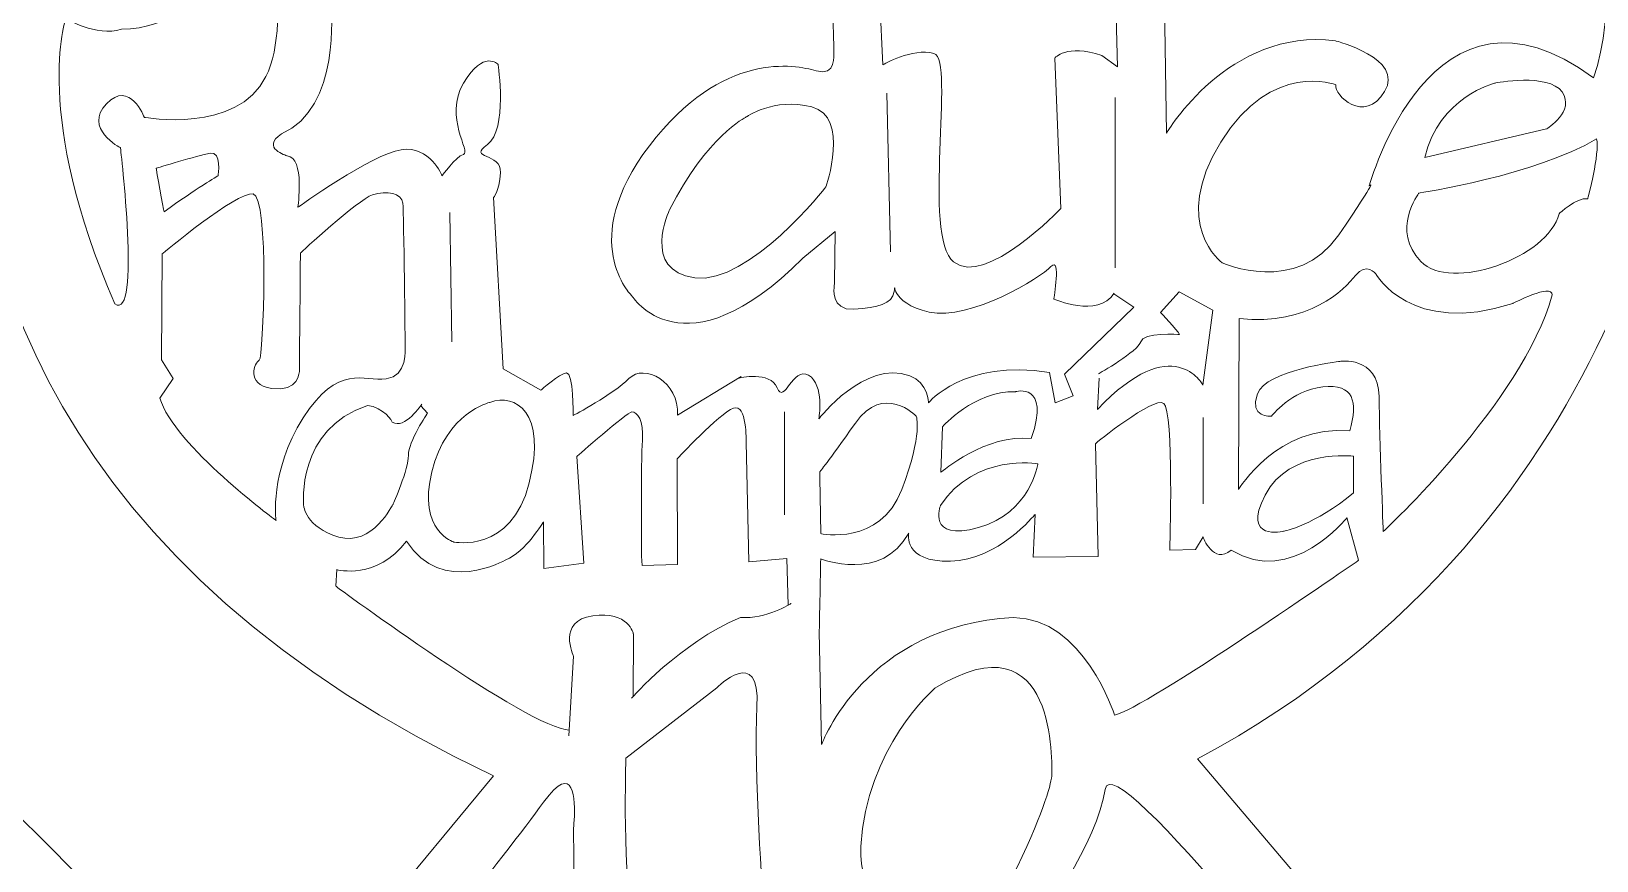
# Model space of a CAD drawing. Header units: centimetres. Extents: x -8.6 to 8, y -12.6 to 6.8.
# Drawn here: x -3.08 to 2.45, y -0.45 to 2.48 of the extents above; entities that cross this region are included whole.
import ezdxf

# ---------------------------------------------------------------- set-up
doc = ezdxf.new("R2010")
doc.units = ezdxf.units.CM
doc.header["$MEASUREMENT"] = 0
doc.layers.add('Capa 1', color=7, linetype='Continuous')

msp = doc.modelspace()

# ---------------------------------------------------------------- linework, layer by layer
at = {"layer": 'Capa 1', "color": 240, "lineweight": 20}
for points, knots in [([(0.3399, 5.57561), (0.27292, 5.51194), (0.41349, 5.50699), (0.41349, 5.50699), (0.41349, 5.50699), (0.41349, 5.50699), (1.74964, 5.21924), (2.31188, 4.22705), (2.31188, 4.22705), (2.87412, 3.23486), (2.76167, 2.36834), (2.76167, 2.36834), (2.76167, 2.36834), (2.76167, 2.36834), (2.62939, 0.76099), (1.04189, -0.08567)], [0, 0, 0, 0, 0.2, 0.2, 0.2, 0.2, 0.4, 0.4, 0.4, 0.4, 0.6, 0.6, 0.6, 0.6, 1, 1, 1, 1]), ([(-2.21624, 3.68876), (-2.21624, 3.68876), (-2.21293, 3.64246), (-2.21293, 3.64246), (-2.21293, 3.64246), (-2.21293, 3.64246), (-2.16166, 3.64246), (-2.14017, 3.53332), (-2.14017, 3.53332), (-2.11868, 3.42418), (-2.01946, 2.57089), (-2.01946, 2.57089), (-2.01946, 2.57089), (-2.01946, 2.57089), (-1.98308, 2.2104), (-2.19475, 2.1211)], [0, 0, 0, 0, 0.2, 0.2, 0.2, 0.2, 0.4, 0.4, 0.4, 0.4, 0.6, 0.6, 0.6, 0.6, 1, 1, 1, 1]), ([(2.44111, 2.31853), (2.60647, 2.77494), (2.27243, 3.65635), (2.27243, 3.65635), (2.27243, 3.65635), (2.27243, 3.65635), (2.22282, 3.59682), (2.22282, 3.59682), (2.22282, 3.59682), (2.22282, 3.59682), (2.26582, 3.23963), (2.26582, 3.23963), (2.26582, 3.23963), (2.26582, 3.23963), (2.30551, 3.18671), (2.30551, 3.18671), (2.30551, 3.18671), (2.30551, 3.18671), (2.33858, 3.05773), (2.20794, 3.06434), (2.20794, 3.06434), (2.0773, 3.07095), (2.09218, 3.1338), (2.09218, 3.1338), (2.09218, 3.1338), (2.09218, 3.1338), (2.08722, 3.32066), (2.08722, 3.32066), (2.08722, 3.32066), (2.08722, 3.32066), (1.79288, 2.84109), (1.42908, 2.98661)], [0, 0, 0, 0, 0.1111111, 0.1111111, 0.1111111, 0.1111111, 0.2222222, 0.2222222, 0.2222222, 0.2222222, 0.3333333, 0.3333333, 0.3333333, 0.3333333, 0.4444444, 0.4444444, 0.4444444, 0.4444444, 0.5555556, 0.5555556, 0.5555556, 0.5555556, 0.6666667, 0.6666667, 0.6666667, 0.6666667, 0.7777778, 0.7777778, 0.7777778, 0.7777778, 1, 1, 1, 1]), ([(-0.35536, 3.04776), (-0.35536, 3.04776), (-0.31732, 2.97501), (-0.3289, 2.86421), (-0.3289, 2.86421), (-0.34048, 2.75341), (-0.27433, 2.87579), (-0.25945, 2.74515), (-0.25945, 2.74515), (-0.24457, 2.61451), (-0.24291, 2.40449), (-0.24291, 2.40449), (-0.24291, 2.40449), (-0.24291, 2.40449), (-0.23299, 2.32181), (-0.30575, 2.34331), (-0.30575, 2.34331), (-0.37851, 2.36481), (-0.63648, 2.41608), (-0.89445, 2.07873), (-0.89445, 2.07873), (-1.15242, 1.74138), (-0.95729, 1.54956), (-0.95729, 1.54956), (-0.95729, 1.54956), (-0.95729, 1.54956), (-0.77539, 1.25852), (-0.35205, 1.68185)], [0, 0, 0, 0, 0.125, 0.125, 0.125, 0.125, 0.25, 0.25, 0.25, 0.25, 0.375, 0.375, 0.375, 0.375, 0.5, 0.5, 0.5, 0.5, 0.625, 0.625, 0.625, 0.625, 0.75, 0.75, 0.75, 0.75, 1, 1, 1, 1]), ([(-2.7636, 2.07148), (-2.7636, 2.07148), (-2.89589, 2.14093), (-2.81321, 2.22692), (-2.81321, 2.22692), (-2.73053, 2.31291), (-2.67926, 2.17897), (-2.67926, 2.17897), (-2.67926, 2.17897), (-2.67926, 2.17897), (-2.3502, 2.11943), (-2.24932, 2.32283), (-2.24932, 2.32283), (-2.14844, 2.52623), (-2.2609, 2.97932), (-2.2609, 2.97932), (-2.2609, 2.97932), (-2.2609, 2.97932), (-2.41303, 2.48984), (-2.7603, 2.48984)], [0, 0, 0, 0, 0.1666667, 0.1666667, 0.1666667, 0.1666667, 0.3333333, 0.3333333, 0.3333333, 0.3333333, 0.5, 0.5, 0.5, 0.5, 0.6666667, 0.6666667, 0.6666667, 0.6666667, 1, 1, 1, 1]), ([(0.74943, 2.76005), (0.74943, 2.76005), (0.75929, 2.35744), (0.75929, 2.35744), (0.75929, 2.35744), (0.75929, 2.35744), (0.70465, 2.39785), (0.70465, 2.39785)], [0, 0, 0, 0, 0.3333333, 0.3333333, 0.3333333, 0.3333333, 1, 1, 1, 1]), ([(0.92306, 2.73029), (0.92306, 2.73029), (0.93286, 2.12334), (0.93286, 2.12334), (0.93286, 2.12334), (0.93286, 2.12334), (1.15115, 2.49707), (1.52982, 2.44911)], [0, 0, 0, 0, 0.3333333, 0.3333333, 0.3333333, 0.3333333, 1, 1, 1, 1]), ([(1.53148, 2.29367), (1.53148, 2.29367), (1.30492, 2.38296), (1.12467, 2.09192), (1.12467, 2.09192), (0.94444, 1.80088), (1.12965, 1.66528), (1.12965, 1.66528), (1.12965, 1.66528), (1.12965, 1.66528), (1.39257, 1.54787), (1.5414, 1.7645), (1.5414, 1.7645), (1.69023, 1.98113), (1.64889, 1.93648), (1.64889, 1.93648), (1.64889, 1.93648), (1.64889, 1.93648), (1.86906, 2.74358), (2.44111, 2.31853)], [0, 0, 0, 0, 0.1666667, 0.1666667, 0.1666667, 0.1666667, 0.3333333, 0.3333333, 0.3333333, 0.3333333, 0.5, 0.5, 0.5, 0.5, 0.6666667, 0.6666667, 0.6666667, 0.6666667, 1, 1, 1, 1]), ([(-2.7603, 2.48984), (-2.8496, 2.46339), (-2.95709, 2.52787), (-2.95709, 2.52787), (-2.95709, 2.52787), (-2.95709, 2.52787), (-3.0745, 2.18555), (-2.78346, 1.52078)], [0, 0, 0, 0, 0.3333333, 0.3333333, 0.3333333, 0.3333333, 1, 1, 1, 1]), ([(-0.06926, 2.3648), (-0.06926, 2.3648), (0.03493, 2.42595), (0.111, 2.40446), (0.111, 2.40446), (0.18707, 2.38297), (0.06802, 1.75954), (0.18046, 1.66859), (0.18046, 1.66859), (0.2929, 1.57764), (0.55914, 1.8571), (0.55914, 1.8571), (0.55914, 1.8571), (0.55914, 1.8571), (0.53765, 2.38793), (0.53765, 2.38793), (0.53765, 2.38793), (0.53765, 2.38793), (0.57733, 2.43919), (0.70465, 2.39785)], [0, 0, 0, 0, 0.1666667, 0.1666667, 0.1666667, 0.1666667, 0.3333333, 0.3333333, 0.3333333, 0.3333333, 0.5, 0.5, 0.5, 0.5, 0.6666667, 0.6666667, 0.6666667, 0.6666667, 1, 1, 1, 1]), ([(1.52982, 2.44911), (1.52982, 2.44911), (1.77457, 2.38793), (1.70346, 2.27052), (1.70346, 2.27052), (1.63235, 2.15311), (1.52321, 2.25729), (1.53148, 2.29367)], [0, 0, 0, 0, 0.3333333, 0.3333333, 0.3333333, 0.3333333, 1, 1, 1, 1]), ([(-2.17491, 2.04337), (-2.11042, 2.03675), (-2.13687, 1.86147), (-2.13687, 1.86147), (-2.13687, 1.86147), (-2.13687, 1.86147), (-1.87395, 2.04999), (-1.77142, 2.06487), (-1.77142, 2.06487), (-1.66889, 2.07975), (-1.62754, 1.97226), (-1.62754, 1.97226), (-1.62754, 1.97226), (-1.62754, 1.97226), (-1.57958, 2.04006), (-1.55147, 2.04833), (-1.55147, 2.04833), (-1.52336, 2.0566), (-1.62257, 2.17896), (-1.55147, 2.29968), (-1.55147, 2.29968), (-1.48037, 2.4204), (-1.4291, 2.36583), (-1.4291, 2.36583), (-1.4291, 2.36583), (-1.4291, 2.36583), (-1.39438, 2.13431), (-1.46714, 2.08305), (-1.46714, 2.08305), (-1.5399, 2.03179), (-1.41585, 2.05495), (-1.42083, 1.98384), (-1.42083, 1.98384), (-1.4258, 1.91273), (-1.44564, 1.89619), (-1.44564, 1.89619), (-1.44564, 1.89619), (-1.44564, 1.89619), (-1.4109, 1.29096), (-1.4109, 1.29096)], [0, 0, 0, 0, 0.0909091, 0.0909091, 0.0909091, 0.0909091, 0.1818182, 0.1818182, 0.1818182, 0.1818182, 0.2727273, 0.2727273, 0.2727273, 0.2727273, 0.3636364, 0.3636364, 0.3636364, 0.3636364, 0.4545455, 0.4545455, 0.4545455, 0.4545455, 0.5454545, 0.5454545, 0.5454545, 0.5454545, 0.6363636, 0.6363636, 0.6363636, 0.6363636, 0.7272727, 0.7272727, 0.7272727, 0.7272727, 0.8181818, 0.8181818, 0.8181818, 0.8181818, 1, 1, 1, 1]), ([(1.84569, 2.03735), (1.84569, 2.03735), (2.27563, 2.13822), (2.27563, 2.13822), (2.27563, 2.13822), (2.27563, 2.13822), (2.37817, 2.20106), (2.33021, 2.26886), (2.33021, 2.26886), (2.28225, 2.33666), (2.09373, 2.30028), (2.09373, 2.30028), (2.09373, 2.30028), (2.09373, 2.30028), (1.89364, 2.25067), (1.84569, 2.03735)], [0, 0, 0, 0, 0.2, 0.2, 0.2, 0.2, 0.4, 0.4, 0.4, 0.4, 0.6, 0.6, 0.6, 0.6, 1, 1, 1, 1]), ([(-0.82332, 1.85214), (-0.82332, 1.85214), (-0.92584, 1.63716), (-0.73402, 1.61236), (-0.73402, 1.61236), (-0.5422, 1.58756), (-0.271, 1.93317), (-0.271, 1.93317), (-0.271, 1.93317), (-0.271, 1.93317), (-0.18501, 2.18123), (-0.32061, 2.21595), (-0.32061, 2.21595), (-0.45621, 2.25067), (-0.55377, 2.17957), (-0.55377, 2.17957), (-0.55377, 2.17957), (-0.55377, 2.17957), (-0.69103, 2.11342), (-0.82332, 1.85214)], [0, 0, 0, 0, 0.1666667, 0.1666667, 0.1666667, 0.1666667, 0.3333333, 0.3333333, 0.3333333, 0.3333333, 0.5, 0.5, 0.5, 0.5, 0.6666667, 0.6666667, 0.6666667, 0.6666667, 1, 1, 1, 1]), ([(2.32028, 1.83891), (2.28059, 1.68347), (1.93664, 1.5611), (1.8308, 1.67024), (1.8308, 1.67024), (1.72496, 1.77938), (1.82419, 1.91167), (1.82419, 1.91167), (1.82419, 1.91167), (1.82419, 1.91167), (2.24092, 1.9745), (2.45258, 2.10349)], [0, 0, 0, 0, 0.25, 0.25, 0.25, 0.25, 0.5, 0.5, 0.5, 0.5, 1, 1, 1, 1]), ([(-2.60901, 1.84573), (-2.61397, 1.85399), (-2.63712, 1.99952), (-2.63712, 1.99952), (-2.63712, 1.99952), (-2.63712, 1.99952), (-2.48995, 2.04416), (-2.44695, 2.05243), (-2.44695, 2.05243), (-2.40395, 2.0607), (-2.41884, 1.97306), (-2.41884, 1.97306), (-2.41884, 1.97306), (-2.41884, 1.97306), (-2.49656, 1.92676), (-2.60901, 1.84573)], [0, 0, 0, 0, 0.2, 0.2, 0.2, 0.2, 0.4, 0.4, 0.4, 0.4, 0.6, 0.6, 0.6, 0.6, 1, 1, 1, 1]), ([(-2.62389, 1.18757), (-2.62389, 1.18757), (-2.57758, 1.25702), (-2.57758, 1.25702), (-2.57758, 1.25702), (-2.57758, 1.25702), (-2.61893, 1.32317), (-2.61893, 1.32317), (-2.61893, 1.32317), (-2.61893, 1.32317), (-2.61562, 1.69689), (-2.61562, 1.69689), (-2.61562, 1.69689), (-2.61562, 1.69689), (-2.35269, 1.91848), (-2.29481, 1.90856), (-2.29481, 1.90856), (-2.23693, 1.89864), (-2.25843, 1.32647), (-2.27331, 1.32151), (-2.27331, 1.32151), (-2.28819, 1.31655), (-2.32457, 1.23551), (-2.22866, 1.22229), (-2.22866, 1.22229), (-2.13275, 1.20907), (-2.1311, 1.27852), (-2.1311, 1.28844), (-2.1311, 1.28844), (-2.1311, 1.29836), (-2.12779, 1.7002), (-2.12779, 1.7002), (-2.12779, 1.7002), (-2.12779, 1.7002), (-1.9244, 1.88871), (-1.87313, 1.90525), (-1.87313, 1.90525), (-1.82186, 1.92179), (-1.76895, 1.91187), (-1.76564, 1.87549), (-1.76564, 1.87549), (-1.76233, 1.83911), (-1.75737, 1.36616), (-1.75737, 1.36616), (-1.75737, 1.36616), (-1.75737, 1.36616), (-1.7491, 1.26364), (-1.82517, 1.25537), (-1.82517, 1.25537), (-1.90124, 1.2471), (-1.99716, 1.30993), (-2.11787, 1.11811), (-2.11787, 1.11811), (-2.23858, 0.92629), (-2.21381, 0.75595), (-2.21381, 0.75595), (-2.21381, 0.75595), (-2.21381, 0.75595), (-2.57596, 1.02219), (-2.62389, 1.18757)], [0, 0, 0, 0, 0.0625, 0.0625, 0.0625, 0.0625, 0.125, 0.125, 0.125, 0.125, 0.1875, 0.1875, 0.1875, 0.1875, 0.25, 0.25, 0.25, 0.25, 0.3125, 0.3125, 0.3125, 0.3125, 0.375, 0.375, 0.375, 0.375, 0.4375, 0.4375, 0.4375, 0.4375, 0.5, 0.5, 0.5, 0.5, 0.5625, 0.5625, 0.5625, 0.5625, 0.625, 0.625, 0.625, 0.625, 0.6875, 0.6875, 0.6875, 0.6875, 0.75, 0.75, 0.75, 0.75, 0.8125, 0.8125, 0.8125, 0.8125, 0.875, 0.875, 0.875, 0.875, 1, 1, 1, 1]), ([(-0.35205, 1.68185), (-0.35205, 1.68185), (-0.23795, 1.7761), (-0.23795, 1.7761), (-0.23795, 1.7761), (-0.23795, 1.7761), (-0.241, 1.59585), (-0.241, 1.59585), (-0.241, 1.59585), (-0.241, 1.59585), (-0.24125, 1.58097), (-0.24125, 1.58097), (-0.24125, 1.58097), (-0.24125, 1.58097), (-0.25613, 1.49662), (-0.1718, 1.50159), (-0.1718, 1.50159), (-0.08747, 1.50656), (-0.03621, 1.51978), (-0.02959, 1.56443), (-0.02959, 1.56443), (-0.02297, 1.60908), (-0.05108, 1.52309), (0.09445, 1.49167), (0.09445, 1.49167), (0.23997, 1.46025), (0.48801, 1.61405), (0.5244, 1.65208), (0.5244, 1.65208), (0.56078, 1.69011), (0.53432, 1.53797), (0.53432, 1.53797), (0.53432, 1.53797), (0.53432, 1.53797), (0.68975, 1.46852), (0.74763, 1.55782)], [0, 0, 0, 0, 0.1, 0.1, 0.1, 0.1, 0.2, 0.2, 0.2, 0.2, 0.3, 0.3, 0.3, 0.3, 0.4, 0.4, 0.4, 0.4, 0.5, 0.5, 0.5, 0.5, 0.6, 0.6, 0.6, 0.6, 0.7, 0.7, 0.7, 0.7, 0.8, 0.8, 0.8, 0.8, 1, 1, 1, 1]), ([(6.91212, -1.3226), (7.03118, -0.67437), (6.05884, -0.595), (6.05884, -0.595), (6.05884, -0.595), (6.05884, -0.595), (7.63975, 0.44349), (7.80511, 1.05865), (7.80511, 1.05865), (7.97047, 1.67381), (7.06427, 1.73334), (7.06427, 1.73334), (7.06427, 1.73334), (7.06427, 1.73334), (4.33906, 1.64737), (1.99749, -1.21013)], [0, 0, 0, 0, 0.2, 0.2, 0.2, 0.2, 0.4, 0.4, 0.4, 0.4, 0.6, 0.6, 0.6, 0.6, 1, 1, 1, 1]), ([(1.67206, 1.62635), (1.67206, 1.62635), (1.63938, 1.66975), (1.60052, 1.62097), (1.60052, 1.62097), (1.56166, 1.57219), (1.43763, 1.44237), (1.18958, 1.46883)], [0, 0, 0, 0, 0.3333333, 0.3333333, 0.3333333, 0.3333333, 1, 1, 1, 1]), ([(-1.4452, -0.14525), (-1.4452, -0.14525), (-2.27203, -1.14405), (-2.27203, -1.14405), (-2.27203, -1.14405), (-2.27203, -1.14405), (-3.03933, -0.37015), (-3.03933, -0.37015), (-3.03933, -0.37015), (-3.03933, -0.37015), (-4.95757, 1.5547), (-6.78981, 1.61423)], [0, 0, 0, 0, 0.25, 0.25, 0.25, 0.25, 0.5, 0.5, 0.5, 0.5, 1, 1, 1, 1]), ([(0.51942, 1.2783), (0.51942, 1.2783), (0.53883, 1.17117), (0.53883, 1.17117), (0.53883, 1.17117), (0.53883, 1.17117), (0.60332, 1.19598), (0.60332, 1.19598), (0.60332, 1.19598), (0.60332, 1.19598), (0.57191, 1.27205), (0.57191, 1.27205), (0.57191, 1.27205), (0.57191, 1.27205), (0.81665, 1.50852), (0.81665, 1.50852), (0.81665, 1.50852), (0.81665, 1.50852), (0.74648, 1.55609), (0.74648, 1.55609)], [0, 0, 0, 0, 0.1666667, 0.1666667, 0.1666667, 0.1666667, 0.3333333, 0.3333333, 0.3333333, 0.3333333, 0.5, 0.5, 0.5, 0.5, 0.6666667, 0.6666667, 0.6666667, 0.6666667, 1, 1, 1, 1]), ([(0.97871, 1.41261), (0.97044, 1.42914), (0.91091, 1.49033), (0.91091, 1.49033), (0.91091, 1.49033), (0.91091, 1.49033), (0.97705, 1.56309), (0.97705, 1.56309), (0.97705, 1.56309), (0.97705, 1.56309), (1.09612, 1.4986), (1.09612, 1.4986), (1.09612, 1.4986), (1.09612, 1.4986), (1.06139, 1.23401), (1.06139, 1.23401), (1.06139, 1.23401), (1.06139, 1.23401), (0.95556, 1.4308), (0.68932, 1.14802)], [0, 0, 0, 0, 0.1666667, 0.1666667, 0.1666667, 0.1666667, 0.3333333, 0.3333333, 0.3333333, 0.3333333, 0.5, 0.5, 0.5, 0.5, 0.6666667, 0.6666667, 0.6666667, 0.6666667, 1, 1, 1, 1]), ([(1.30328, 1.12364), (1.30328, 1.12364), (1.22225, 1.11867), (1.25366, 1.20301), (1.25366, 1.20301), (1.28509, 1.28735), (1.54305, 1.31711), (1.54305, 1.31711), (1.54305, 1.31711), (1.54305, 1.31711), (1.68197, 1.34027), (1.68362, 1.19309), (1.68362, 1.19309), (1.68527, 1.04591), (1.6985, 0.71684), (1.6985, 0.71684), (1.6985, 0.71684), (1.6985, 0.71684), (2.18963, 1.1716), (2.29547, 1.55194)], [0, 0, 0, 0, 0.1666667, 0.1666667, 0.1666667, 0.1666667, 0.3333333, 0.3333333, 0.3333333, 0.3333333, 0.5, 0.5, 0.5, 0.5, 0.6666667, 0.6666667, 0.6666667, 0.6666667, 1, 1, 1, 1]), ([(1.18958, 1.46883), (1.18958, 1.46883), (1.18708, 0.86525), (1.18708, 0.86525), (1.18708, 0.86525), (1.18708, 0.86525), (1.32497, 1.09604), (1.58065, 1.07196)], [0, 0, 0, 0, 0.3333333, 0.3333333, 0.3333333, 0.3333333, 1, 1, 1, 1]), ([(0.69262, 1.2737), (0.69262, 1.2737), (0.83401, 1.35391), (0.84145, 1.38698), (0.84145, 1.38698), (0.84889, 1.42005), (0.97871, 1.41261), (0.97871, 1.41261)], [0, 0, 0, 0, 0.3333333, 0.3333333, 0.3333333, 0.3333333, 1, 1, 1, 1]), ([(-1.4109, 1.29096), (-1.4109, 1.29096), (-1.2779, 1.21563), (-1.2779, 1.21563), (-1.2779, 1.21563), (-1.2779, 1.21563), (-1.21177, 1.27516), (-1.18696, 1.27681), (-1.18696, 1.27681), (-1.16215, 1.27846), (-1.16381, 1.12633), (-1.16381, 1.12633), (-1.16381, 1.12633), (-1.16381, 1.12633), (-1.02159, 1.2024), (-0.96702, 1.25697), (-0.96702, 1.25697), (-0.91245, 1.31154), (-0.78842, 1.24539), (-0.79504, 1.12798)], [0, 0, 0, 0, 0.1666667, 0.1666667, 0.1666667, 0.1666667, 0.3333333, 0.3333333, 0.3333333, 0.3333333, 0.5, 0.5, 0.5, 0.5, 0.6666667, 0.6666667, 0.6666667, 0.6666667, 1, 1, 1, 1]), ([(-0.57841, 1.2586), (-0.57841, 1.2586), (-0.46763, 1.28507), (-0.44282, 1.22389), (-0.44282, 1.22389), (-0.41801, 1.16271), (-0.38824, 1.30161), (-0.33202, 1.26854), (-0.33202, 1.26854), (-0.2758, 1.23547), (-0.29564, 1.11475), (-0.29564, 1.11475), (-0.29564, 1.11475), (-0.29564, 1.11475), (-0.13358, 1.32477), (0.02518, 1.26689)], [0, 0, 0, 0, 0.2, 0.2, 0.2, 0.2, 0.4, 0.4, 0.4, 0.4, 0.6, 0.6, 0.6, 0.6, 1, 1, 1, 1]), ([(-0.2925, 0.92773), (-0.2925, 0.92773), (-0.29218, 0.90623), (-0.29218, 0.90623), (-0.29218, 0.90623), (-0.29218, 0.90623), (-0.2892, 0.70944), (-0.2892, 0.70944), (-0.2892, 0.70944), (-0.2892, 0.70944), (-0.07919, 0.6648), (-0.00312, 0.86489), (-0.00312, 0.86489), (0.07296, 1.06498), (0.04816, 1.12451), (0.04816, 1.12451), (0.04816, 1.12451), (0.04816, 1.12451), (-0.06761, 1.24193), (-0.16683, 1.09971), (-0.16683, 1.09971), (-0.26605, 0.95749), (-0.2925, 0.92773), (-0.2925, 0.92773)], [0, 0, 0, 0, 0.1428571, 0.1428571, 0.1428571, 0.1428571, 0.2857143, 0.2857143, 0.2857143, 0.2857143, 0.4285714, 0.4285714, 0.4285714, 0.4285714, 0.5714286, 0.5714286, 0.5714286, 0.5714286, 0.7142857, 0.7142857, 0.7142857, 0.7142857, 1, 1, 1, 1]), ([(1.30328, 1.12364), (1.30328, 1.12364), (1.37392, 1.21582), (1.48473, 1.2274), (1.48473, 1.2274), (1.59553, 1.23898), (1.60877, 1.17614), (1.58065, 1.07196)], [0, 0, 0, 0, 0.3333333, 0.3333333, 0.3333333, 0.3333333, 1, 1, 1, 1]), ([(-1.80028, 0.81376), (-1.80028, 0.81376), (-1.87305, 0.66296), (-1.99211, 0.69735), (-1.99211, 0.69735), (-2.11117, 0.73174), (-2.11646, 0.8098), (-2.11646, 0.8098), (-2.11646, 0.8098), (-2.11646, 0.8098), (-2.14292, 1.07968), (-1.89024, 1.1617)], [0, 0, 0, 0, 0.25, 0.25, 0.25, 0.25, 0.5, 0.5, 0.5, 0.5, 1, 1, 1, 1]), ([(-1.45815, 1.17264), (-1.45815, 1.17264), (-1.61194, 1.13792), (-1.66321, 0.9279), (-1.66321, 0.9279), (-1.71448, 0.71788), (-1.58549, 0.67985), (-1.58549, 0.67985), (-1.58549, 0.67985), (-1.58549, 0.67985), (-1.38209, 0.63685), (-1.31925, 0.88821), (-1.31925, 0.88821), (-1.25641, 1.13957), (-1.36721, 1.20572), (-1.45815, 1.17264)], [0, 0, 0, 0, 0.2, 0.2, 0.2, 0.2, 0.4, 0.4, 0.4, 0.4, 0.6, 0.6, 0.6, 0.6, 1, 1, 1, 1]), ([(-1.40215, 0.61662), (-1.3315, 0.64522), (-1.26853, 0.75156), (-1.26853, 0.75156), (-1.26853, 0.75156), (-1.26853, 0.75156), (-1.26721, 0.5862), (-1.26721, 0.5862), (-1.26721, 0.5862), (-1.26721, 0.5862), (-1.12565, 0.60472), (-1.12565, 0.60472), (-1.12565, 0.60472), (-1.12565, 0.60472), (-1.15079, 0.98175), (-1.15079, 0.98175), (-1.15079, 0.98175), (-1.15079, 0.98175), (-0.97487, 1.13784), (-0.95635, 1.13917), (-0.95635, 1.13917), (-0.93783, 1.1405), (-0.91402, 1.11007), (-0.91931, 1.03863), (-0.91931, 1.03863), (-0.9246, 0.96719), (-0.92195, 0.62984), (-0.92195, 0.62984), (-0.92195, 0.62984), (-0.92195, 0.62984), (-0.92063, 0.59677), (-0.92063, 0.59677), (-0.92063, 0.59677), (-0.92063, 0.59677), (-0.79495, 0.60074), (-0.79495, 0.60074), (-0.79495, 0.60074), (-0.79495, 0.60074), (-0.79628, 0.97381), (-0.79628, 0.97381), (-0.79628, 0.97381), (-0.79628, 0.97381), (-0.64679, 1.13388), (-0.59784, 1.1524), (-0.59784, 1.1524), (-0.54889, 1.17092), (-0.55286, 1.03202), (-0.55286, 1.03202), (-0.55286, 1.03202), (-0.55286, 1.03202), (-0.5436, 0.61), (-0.5436, 0.61), (-0.5436, 0.61), (-0.5436, 0.61), (-0.40866, 0.62191), (-0.40866, 0.62191), (-0.40866, 0.62191), (-0.40866, 0.62191), (-0.4042, 0.45667), (-0.4042, 0.45667)], [0, 0, 0, 0, 0.0625, 0.0625, 0.0625, 0.0625, 0.125, 0.125, 0.125, 0.125, 0.1875, 0.1875, 0.1875, 0.1875, 0.25, 0.25, 0.25, 0.25, 0.3125, 0.3125, 0.3125, 0.3125, 0.375, 0.375, 0.375, 0.375, 0.4375, 0.4375, 0.4375, 0.4375, 0.5, 0.5, 0.5, 0.5, 0.5625, 0.5625, 0.5625, 0.5625, 0.625, 0.625, 0.625, 0.625, 0.6875, 0.6875, 0.6875, 0.6875, 0.75, 0.75, 0.75, 0.75, 0.8125, 0.8125, 0.8125, 0.8125, 0.875, 0.875, 0.875, 0.875, 1, 1, 1, 1]), ([(0.02167, 0.71109), (0.02167, 0.71109), (0.00016, 0.60856), (0.16884, 0.61187), (0.16884, 0.61187), (0.33752, 0.61518), (0.46816, 0.77724), (0.46816, 0.77724), (0.46816, 0.77724), (0.46816, 0.77724), (0.46154, 0.62676), (0.46154, 0.62676), (0.46154, 0.62676), (0.46154, 0.62676), (0.6914, 0.62841), (0.6914, 0.62841), (0.6914, 0.62841), (0.6914, 0.62841), (0.68147, 1.02694), (0.68147, 1.02694), (0.68147, 1.02694), (0.68147, 1.02694), (0.88652, 1.19562), (0.92291, 1.16916), (0.92291, 1.16916), (0.9593, 1.1427), (0.94441, 0.65156), (0.94441, 0.65156), (0.94441, 0.65156), (0.94441, 0.65156), (1.03536, 0.65321), (1.03536, 0.65321), (1.03536, 0.65321), (1.03536, 0.65321), (1.06182, 0.69786), (1.06182, 0.69786), (1.06182, 0.69786), (1.06182, 0.69786), (1.0982, 0.59699), (1.16104, 0.65156)], [0, 0, 0, 0, 0.0909091, 0.0909091, 0.0909091, 0.0909091, 0.1818182, 0.1818182, 0.1818182, 0.1818182, 0.2727273, 0.2727273, 0.2727273, 0.2727273, 0.3636364, 0.3636364, 0.3636364, 0.3636364, 0.4545455, 0.4545455, 0.4545455, 0.4545455, 0.5454545, 0.5454545, 0.5454545, 0.5454545, 0.6363636, 0.6363636, 0.6363636, 0.6363636, 0.7272727, 0.7272727, 0.7272727, 0.7272727, 0.8181818, 0.8181818, 0.8181818, 0.8181818, 1, 1, 1, 1]), ([(0.3987, 1.2105), (0.25317, 1.21381), (0.14073, 1.08647), (0.14073, 1.08647), (0.14073, 1.08647), (0.14073, 1.08647), (0.13577, 0.92607), (0.13577, 0.92607), (0.13577, 0.92607), (0.13577, 0.92607), (0.29618, 1.06332), (0.45493, 1.04513)], [0, 0, 0, 0, 0.25, 0.25, 0.25, 0.25, 0.5, 0.5, 0.5, 0.5, 1, 1, 1, 1]), ([(-1.80028, 0.81376), (-1.80028, 0.81376), (-1.74472, 0.93813), (-1.74604, 0.98575), (-1.74604, 0.98575), (-1.74736, 1.03337), (-1.67857, 1.13524), (-1.67857, 1.13524), (-1.67857, 1.13524), (-1.67857, 1.13524), (-1.70254, 1.16107), (-1.70254, 1.16107)], [0, 0, 0, 0, 0.25, 0.25, 0.25, 0.25, 0.5, 0.5, 0.5, 0.5, 1, 1, 1, 1]), ([(1.59387, 0.85367), (1.59387, 0.85367), (1.59387, 0.98265), (1.59387, 0.98265), (1.59387, 0.98265), (1.59387, 0.98265), (1.36732, 1.01077), (1.28132, 0.8454), (1.28132, 0.8454), (1.19534, 0.68003), (1.34747, 0.71807), (1.34747, 0.71807), (1.34747, 0.71807), (1.34747, 0.71807), (1.45496, 0.73791), (1.59387, 0.85367)], [0, 0, 0, 0, 0.2, 0.2, 0.2, 0.2, 0.4, 0.4, 0.4, 0.4, 0.6, 0.6, 0.6, 0.6, 1, 1, 1, 1]), ([(0.13412, 0.80866), (0.2565, 0.99387), (0.47808, 0.95584), (0.47808, 0.95584), (0.47808, 0.95584), (0.47808, 0.95584), (0.45327, 0.78221), (0.26806, 0.73094), (0.26806, 0.73094), (0.08285, 0.67967), (0.13412, 0.80866), (0.13412, 0.80866)], [0, 0, 0, 0, 0.25, 0.25, 0.25, 0.25, 0.5, 0.5, 0.5, 0.5, 1, 1, 1, 1]), ([(-1.17751, 0.01603), (-1.31802, 0.01869), (-2.00272, 0.52404), (-2.00272, 0.52404), (-2.00272, 0.52404), (-2.00272, 0.52404), (-1.99875, 0.58224), (-1.99875, 0.58224), (-1.99875, 0.58224), (-1.99875, 0.58224), (-1.85857, 0.54386), (-1.75273, 0.68277)], [0, 0, 0, 0, 0.25, 0.25, 0.25, 0.25, 0.5, 0.5, 0.5, 0.5, 1, 1, 1, 1]), ([(-1.17868, -0.00477), (-1.17868, -0.00477), (-1.1628, 0.27736), (-1.1628, 0.27736), (-1.1628, 0.27736), (-1.1628, 0.27736), (-1.22233, 0.40138), (-1.095, 0.41957), (-1.095, 0.41957), (-0.96767, 0.43776), (-0.95113, 0.35508), (-0.95113, 0.35508), (-0.95113, 0.35508), (-0.95113, 0.35508), (-0.95141, 0.13555), (-0.95141, 0.13555)], [0, 0, 0, 0, 0.2, 0.2, 0.2, 0.2, 0.4, 0.4, 0.4, 0.4, 0.6, 0.6, 0.6, 0.6, 1, 1, 1, 1]), ([(-0.29415, 0.36381), (-0.29415, 0.36381), (-0.28636, -0.03518), (-0.28636, -0.03518), (-0.28636, -0.03518), (-0.28636, -0.03518), (-0.13092, 0.3865), (0.39165, 0.41296)], [0, 0, 0, 0, 0.3333333, 0.3333333, 0.3333333, 0.3333333, 1, 1, 1, 1]), ([(0.11383, 0.16324), (0.11383, 0.16324), (-0.13092, -0.04844), (-0.14746, -0.3957), (-0.14746, -0.3957), (-0.164, -0.74296), (0.30565, -0.67682), (0.40487, -0.46846), (0.40487, -0.46846), (0.50408, -0.2601), (0.52724, -0.16749), (0.52724, -0.14103), (0.52724, -0.14103), (0.52724, -0.11457), (0.55039, 0.43113), (0.11383, 0.16324)], [0, 0, 0, 0, 0.2, 0.2, 0.2, 0.2, 0.4, 0.4, 0.4, 0.4, 0.6, 0.6, 0.6, 0.6, 1, 1, 1, 1]), ([(-1.1628, -0.3312), (-1.1628, -0.3312), (-1.15948, -0.64209), (-1.15948, -0.64209), (-1.15948, -0.64209), (-1.15948, -0.64209), (-1.23556, -0.72146), (-1.14957, -0.76446), (-1.14957, -0.76446), (-1.06358, -0.80746), (-0.91144, -0.86037), (-0.95113, -0.68839), (-0.95113, -0.68839), (-0.99082, -0.51641), (-0.97759, -0.08316), (-0.97759, -0.08316), (-0.97759, -0.08316), (-0.97759, -0.08316), (-0.65678, 0.16489), (-0.65678, 0.16489), (-0.65678, 0.16489), (-0.65678, 0.16489), (-0.50135, 0.32034), (-0.51457, 0.09875), (-0.51457, 0.09875), (-0.52779, -0.12284), (-0.49141, -0.5991), (-0.49141, -0.5991), (-0.49141, -0.5991), (-0.49141, -0.5991), (-0.51787, -0.76446), (-0.51787, -0.76446), (-0.51787, -0.76446), (-0.51787, -0.76446), (-0.77914, -0.7347), (-1.00735, -1.07866)], [0, 0, 0, 0, 0.1, 0.1, 0.1, 0.1, 0.2, 0.2, 0.2, 0.2, 0.3, 0.3, 0.3, 0.3, 0.4, 0.4, 0.4, 0.4, 0.5, 0.5, 0.5, 0.5, 0.6, 0.6, 0.6, 0.6, 0.7, 0.7, 0.7, 0.7, 0.8, 0.8, 0.8, 0.8, 1, 1, 1, 1]), ([(1.16225, -1.62271), (1.321, -1.20599), (1.6451, -1.23575), (1.6451, -1.23575), (1.6451, -1.23575), (1.6451, -1.23575), (1.6666, -1.20268), (1.6666, -1.20268), (1.6666, -1.20268), (1.6666, -1.20268), (1.61534, -1.15306), (1.61534, -1.15306), (1.61534, -1.15306), (1.61534, -1.15306), (0.7389, -0.01866), (0.71575, -0.19396), (0.71575, -0.19396), (0.69259, -0.36924), (0.47431, -0.68674), (0.47431, -0.68674), (0.47431, -0.68674), (0.47431, -0.68674), (0.58016, -0.7562), (0.58016, -0.7562), (0.58016, -0.7562), (0.58016, -0.7562), (0.58676, -1.35151), (0.58676, -1.35151), (0.58676, -1.35151), (0.58676, -1.35151), (0.84475, -1.12332), (1.01342, -1.163), (1.01342, -1.163), (1.18208, -1.20268), (1.09941, -1.65578), (1.16225, -1.62271)], [0, 0, 0, 0, 0.1, 0.1, 0.1, 0.1, 0.2, 0.2, 0.2, 0.2, 0.3, 0.3, 0.3, 0.3, 0.4, 0.4, 0.4, 0.4, 0.5, 0.5, 0.5, 0.5, 0.6, 0.6, 0.6, 0.6, 0.7, 0.7, 0.7, 0.7, 0.8, 0.8, 0.8, 0.8, 1, 1, 1, 1]), ([(-1.1628, -0.3312), (-1.1628, -0.3312), (-1.16137, -0.319), (-1.16036, -0.30139), (-1.16036, -0.30139), (-1.15648, -0.23386), (-1.15846, -0.08649), (-1.26863, -0.2386), (-1.26863, -0.2386), (-1.40753, -0.43042), (-1.80772, -0.92652), (-1.80772, -0.92652), (-1.80772, -0.92652), (-1.80772, -0.92652), (-1.85071, -1.0059), (-1.74819, -0.99267), (-1.74819, -0.99267), (-1.64567, -0.97944), (-1.64896, -1.06874), (-1.67212, -1.21095)], [0, 0, 0, 0, 0.1666667, 0.1666667, 0.1666667, 0.1666667, 0.3333333, 0.3333333, 0.3333333, 0.3333333, 0.5, 0.5, 0.5, 0.5, 0.6666667, 0.6666667, 0.6666667, 0.6666667, 1, 1, 1, 1])]:
    msp.add_open_spline(points, degree=3, knots=knots, dxfattribs=at)
for points in [[(-2.86809, 4.26426), (-2.86809, 4.26426), (-4.5276, 1.30995), (-1.4452, -0.14525)], [(-0.09076, 2.81294), (-0.09076, 2.81294), (-0.06926, 2.3648), (-0.06926, 2.3648)], [(-0.05563, 2.26483), (-0.05563, 2.26483), (-0.0424, 1.70391), (-0.0424, 1.70391)], [(0.75136, 1.64835), (0.75136, 1.64835), (0.75136, 2.24896), (0.75136, 2.24896)], [(-2.17491, 2.04337), (-2.17491, 2.04337), (-2.26924, 2.07001), (-2.19475, 2.1211)], [(2.42116, 1.89183), (2.42116, 1.89183), (2.46416, 2.05222), (2.45258, 2.10349)], [(-2.7636, 2.07148), (-2.7636, 2.07148), (-2.69002, 1.4538), (-2.78346, 1.52078)], [(2.32028, 1.83891), (2.32028, 1.83891), (2.37982, 1.89679), (2.42116, 1.89183)], [(-1.59943, 1.84328), (-1.59943, 1.84328), (-1.59282, 1.38687), (-1.59282, 1.38687)], [(1.67206, 1.62635), (1.67206, 1.62635), (1.79607, 1.40476), (2.15657, 1.52217)], [(2.15657, 1.52217), (2.15657, 1.52217), (2.29503, 1.59494), (2.29547, 1.55194)], [(0.09133, 1.17097), (0.09133, 1.17097), (0.21515, 1.32626), (0.51942, 1.2783)], [(-0.57015, 1.26358), (-0.57015, 1.26358), (-0.79504, 1.12798), (-0.79504, 1.12798)], [(0.09133, 1.17097), (0.09133, 1.17097), (0.09132, 1.24209), (0.02518, 1.26689)], [(0.3987, 1.2105), (0.3987, 1.2105), (0.52439, 1.24687), (0.45493, 1.04513)], [(0.6951, 1.25799), (0.6951, 1.25799), (0.68932, 1.14802), (0.68932, 1.14802)], [(-1.80293, 1.10349), (-1.80293, 1.10349), (-1.83335, 1.15641), (-1.89024, 1.1617)], [(-1.69842, 1.16699), (-1.69842, 1.16699), (-1.75927, 1.07439), (-1.80293, 1.10349)], [(-0.41681, 1.13902), (-0.41681, 1.13902), (-0.41681, 0.77522), (-0.41681, 0.77522)], [(1.06222, 1.11918), (1.06222, 1.11918), (1.06222, 0.81491), (1.06222, 0.81491)], [(1.57042, 0.7661), (1.57042, 0.7661), (1.3751, 0.51848), (1.16104, 0.65156)], [(1.61083, 0.61518), (1.61083, 0.61518), (1.57042, 0.7661), (1.57042, 0.7661)], [(-1.40215, 0.61662), (-1.40215, 0.61662), (-1.62838, 0.48698), (-1.75273, 0.68277)], [(-0.28919, 0.62012), (-0.28919, 0.62012), (-0.07263, 0.53582), (0.02167, 0.71109)], [(-0.29415, 0.36381), (-0.29415, 0.37373), (-0.28919, 0.62012), (-0.28919, 0.62012)], [(1.61083, 0.61518), (1.61083, 0.61518), (0.84806, 0.08553), (0.74884, 0.069)], [(-0.39338, 0.46305), (-0.39338, 0.46305), (-0.48183, 0.40598), (-0.57279, 0.41342)], [(-0.95774, 0.12853), (-0.95774, 0.12853), (-0.78647, 0.32458), (-0.57279, 0.41342)], [(0.74884, 0.069), (0.74884, 0.069), (0.63969, 0.41296), (0.39165, 0.41296)], [(1.04189, -0.08567), (1.04189, -0.08567), (1.99749, -1.21013), (1.99749, -1.21013)]]:
    msp.add_open_spline(points, degree=3, dxfattribs=at)

doc.saveas('drawing.dxf')
